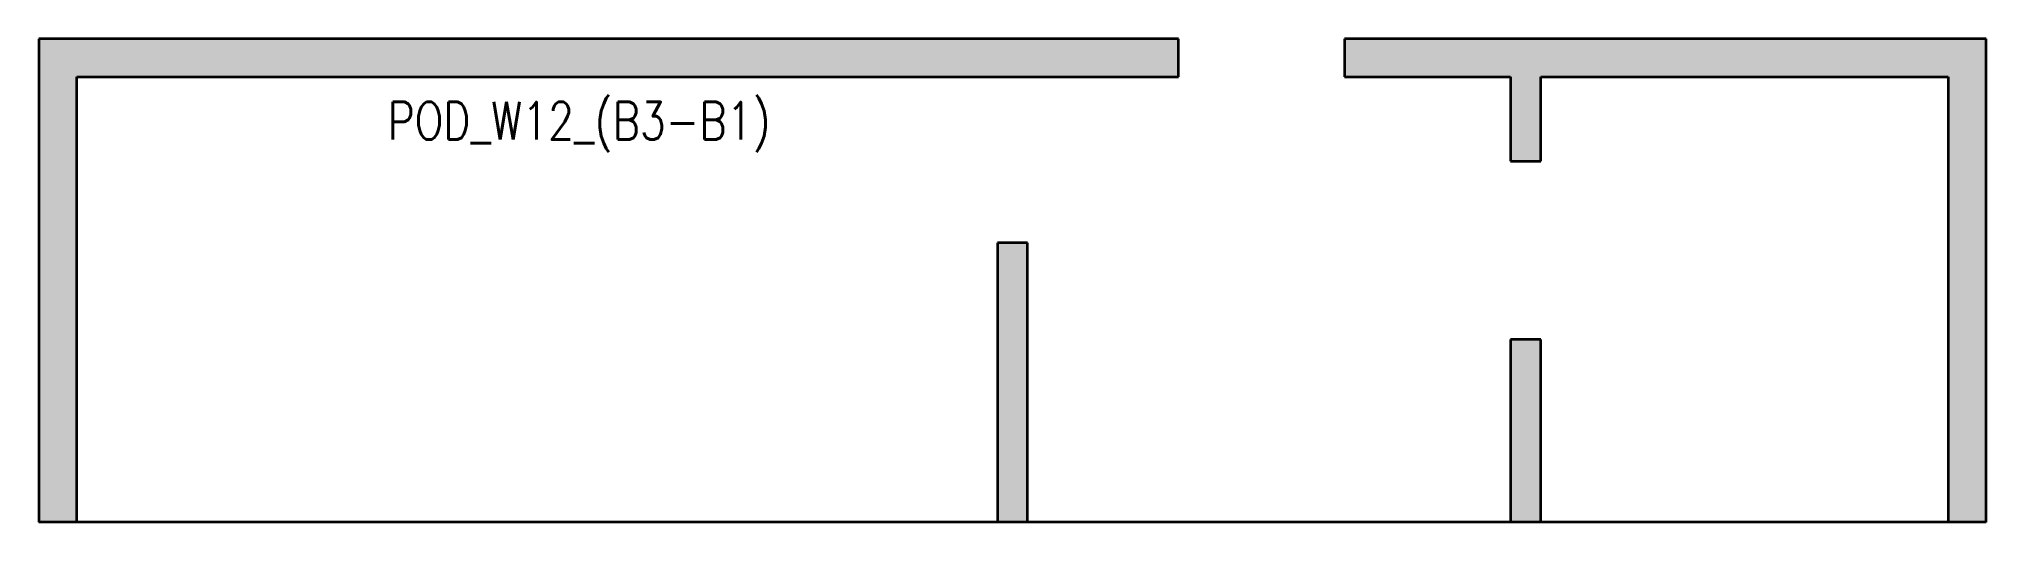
# Model space of a CAD drawing. Header units: millimetres. Extents: x 53150 to 66050, y 400 to 3600.
import ezdxf

# ---------------------------------------------------------------- set-up
doc = ezdxf.new("R2010")
doc.units = ezdxf.units.MM
doc.layers.get('Defpoints').update_dxf_attribs({"color": 151, "lineweight": 9})
doc.layers.add('NDC_S_HATCH COLUMN AND WALL', color=251, linetype='Continuous', lineweight=13)
doc.layers.add('NDC_S_WALL', color=6, linetype='Continuous', lineweight=35)
doc.styles.add('NDC_BAR 2', font='romans.shx', dxfattribs={"width": 0.8})

msp = doc.modelspace()

# ---------------------------------------------------------------- hatches: boundary and pattern name
at = {"layer": 'NDC_S_HATCH COLUMN AND WALL', "ltscale": 200}
h = msp.add_hatch(color=256, dxfattribs=at)
h.dxf.hatch_style = 1
h.paths.add_polyline_path([(60700, 3600), (53150, 3600), (53150, 400), (53400, 400), (53400, 3350), (60700, 3350)])
h.paths.add_polyline_path([(66050, 3600), (61800, 3600), (61800, 3350), (62900, 3350), (62900, 2790), (63100, 2790), (63100, 3350), (65800, 3350), (65800, 400), (66050, 400)])
h.paths.add_polyline_path([(63100, 1610), (62900, 1610), (62900, 400), (63100, 400)], flags=17)
h.paths.add_polyline_path([(59700, 2250), (59500, 2250), (59500, 400), (59700, 400)], flags=17)

# ---------------------------------------------------------------- linework, layer by layer
at = {"layer": 'NDC_S_WALL', "ltscale": 200}
for p, q in [((60700, 3600), (53150, 3600)), ((53150, 3600), (53150, 400)), ((60700, 3350), (60700, 3600)), ((66050, 3600), (61800, 3600)), ((61800, 3600), (61800, 3350)), ((66050, 400), (66050, 3600)), ((53400, 400), (53400, 3350)), ((53400, 3350), (60700, 3350)), ((61800, 3350), (62900, 3350)), ((62900, 3350), (62900, 2790)), ((63100, 2790), (63100, 3350)), ((63100, 3350), (65800, 3350)), ((65800, 3350), (65800, 400)), ((62900, 2790), (63100, 2790)), ((59700, 2250), (59500, 2250)), ((59500, 2250), (59500, 400)), ((59700, 400), (59700, 2250)), ((63100, 1610), (62900, 1610)), ((62900, 1610), (62900, 400)), ((63100, 400), (63100, 1610)), ((66050, 400), (53150, 400))]:
    msp.add_line(p, q, dxfattribs=at)

# ---------------------------------------------------------------- texts
at = {"layer": 'Defpoints', "style": 'NDC_BAR 2', "width": 0.8}
msp.add_text('POD_W12_(B3-B1)', height=250, dxfattribs=at).set_placement((55460, 2933))

doc.saveas('drawing.dxf')
